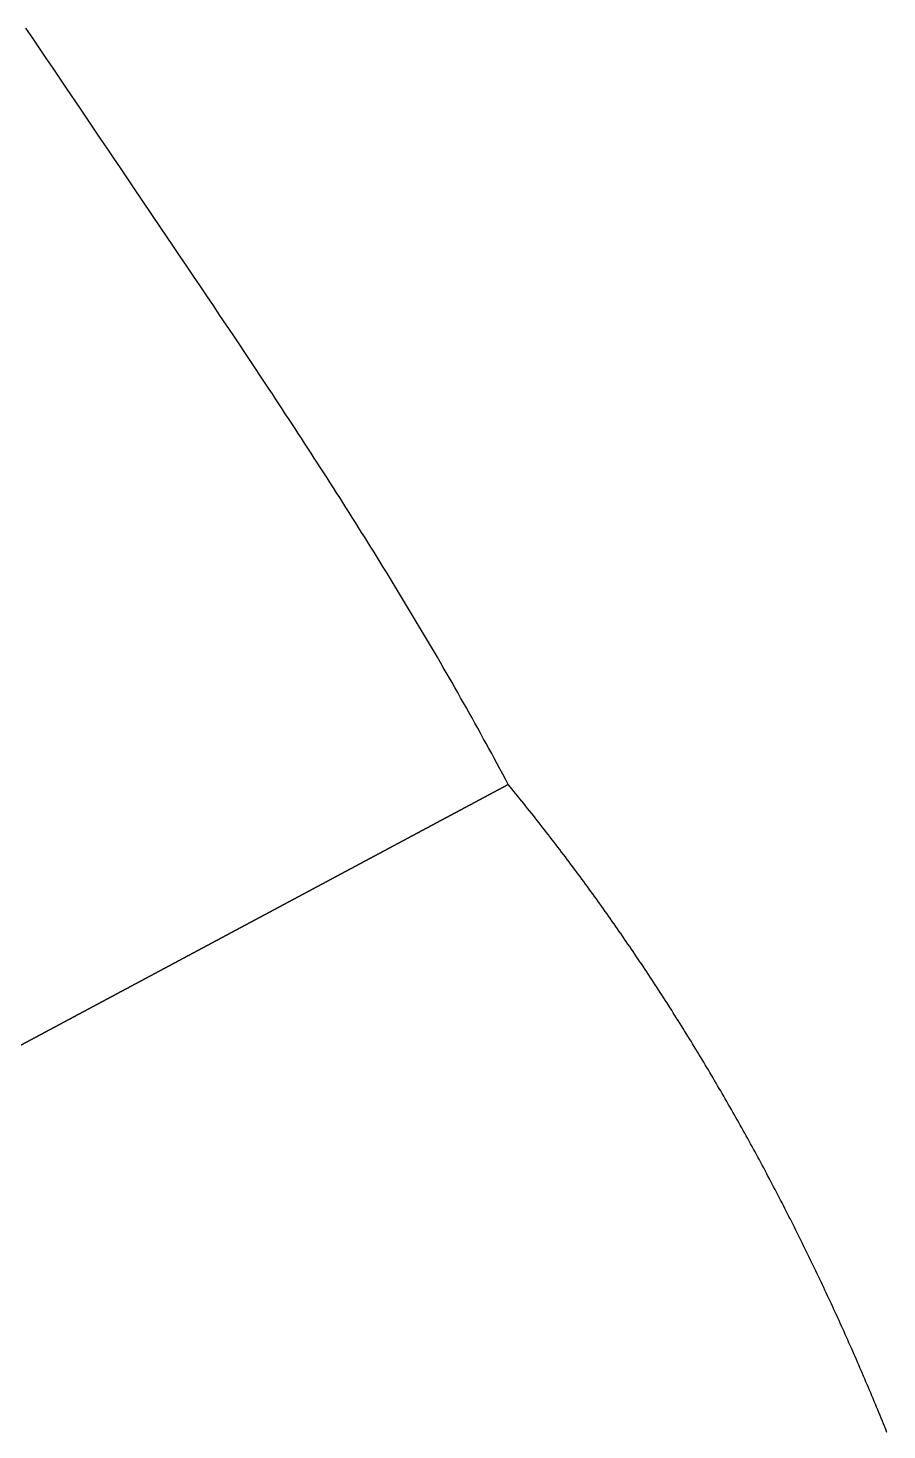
# Model space of a CAD drawing. Header units: millimetres. Extents: x 539514 to 908003, y -69769 to 203909.
# Drawn here: x 876777 to 899671, y 3058 to 40424 of the extents above; entities that cross this region are included whole.
import ezdxf

# ---------------------------------------------------------------- set-up
doc = ezdxf.new("R2010")
doc.units = ezdxf.units.MM
doc.layers.add('CLOSED_AREAS', color=7, linetype='Continuous')

msp = doc.modelspace()

# ---------------------------------------------------------------- linework, layer by layer
at = {"layer": 'CLOSED_AREAS'}
for points in [[(864505.494, 6857.766), (889573.155, 20266.049), (889500.812, 20402.777), (889428.197, 20539.388), (889355.314, 20675.885), (889282.164, 20812.268), (889208.75, 20948.539), (889135.074, 21084.698), (889061.137, 21220.747), (888986.944, 21356.687), (888912.495, 21492.519), (888837.793, 21628.244), (888762.841, 21763.864), (888687.639, 21899.379), (888612.192, 22034.791), (888536.501, 22170.101), (888460.568, 22305.31), (888384.396, 22440.419), (888307.987, 22575.43), (888231.343, 22710.343), (888154.466, 22845.159), (888077.359, 22979.881), (888000.024, 23114.509), (887922.463, 23249.043), (887844.679, 23383.486), (887766.673, 23517.838), (887688.448, 23652.101), (887610.007, 23786.276), (887531.352, 23920.364), (887452.484, 24054.365), (887373.406, 24188.282), (887294.121, 24322.115), (887214.63, 24455.866), (887134.936, 24589.535), (887055.042, 24723.124), (886974.949, 24856.635), (886894.659, 24990.067), (886814.176, 25123.422), (886733.501, 25256.703), (886652.636, 25389.908), (886571.584, 25523.041), (886490.347, 25656.101), (886408.928, 25789.09), (886327.328, 25922.01), (886245.55, 26054.861), (886163.596, 26187.644), (886081.469, 26320.361), (885999.17, 26453.013), (885916.703, 26585.601), (885834.068, 26718.126), (885751.269, 26850.59), (885668.308, 26982.993), (885585.186, 27115.336), (885501.907, 27247.622), (885418.473, 27379.85), (885334.885, 27512.022), (885251.147, 27644.139), (885167.26, 27776.203), (885083.226, 27908.215), (884999.049, 28040.175), (884914.729, 28172.085), (884830.27, 28303.945), (884745.674, 28435.758), (884660.943, 28567.525), (884576.079, 28699.246), (884491.084, 28830.922), (884405.962, 28962.555), (884320.713, 29094.146), (884235.341, 29225.697), (884149.847, 29357.207), (884064.234, 29488.679), (883978.504, 29620.113), (883892.66, 29751.511), (883806.703, 29882.874), (883720.636, 30014.203), (883634.462, 30145.499), (883548.182, 30276.764), (883461.798, 30407.998), (883375.314, 30539.202), (883288.731, 30670.379), (883202.051, 30801.528), (883115.278, 30932.651), (883028.412, 31063.75), (882941.457, 31194.825), (882854.414, 31325.877), (882767.287, 31456.908), (882680.076, 31587.919), (882592.785, 31718.912), (882417.97, 31980.843), (882242.86, 32242.713), (882067.473, 32504.53), (881891.827, 32766.303), (881715.941, 33028.042), (881539.832, 33289.756), (881363.519, 33551.454), (881187.02, 33813.146), (881010.353, 34074.839), (880833.536, 34336.545), (880656.587, 34598.272), (880302.367, 35121.825), (879593.145, 36169.591), (879238.433, 36693.952), (879061.116, 36956.284), (878883.848, 37218.729), (878703.639, 37485.742), (878523.479, 37752.857), (878163.218, 38287.297), (877802.891, 38821.854), (877622.649, 39089.114), (877442.325, 39356.33), (877261.899, 39623.478), (877081.348, 39890.532), (876900.65, 40157.469), (876719.784, 40424.263)], [(899671.2, 2994.097), (899640.781, 3069.343), (899610.285, 3144.554), (899579.712, 3219.728), (899549.061, 3294.867), (899518.333, 3369.969), (899487.527, 3445.036), (899456.643, 3520.066), (899425.682, 3595.06), (899394.643, 3670.017), (899363.526, 3744.938), (899332.33, 3819.823), (899301.057, 3894.67), (899269.705, 3969.481), (899238.275, 4044.255), (899206.767, 4118.993), (899175.18, 4193.693), (899143.514, 4268.356), (899111.77, 4342.982), (899079.946, 4417.57), (899048.044, 4492.121), (899016.063, 4566.635), (898984.003, 4641.111), (898951.863, 4715.549), (898919.644, 4789.95), (898887.346, 4864.312), (898854.968, 4938.637), (898822.51, 5012.924), (898789.973, 5087.172), (898757.356, 5161.383), (898724.659, 5235.555), (898691.882, 5309.688), (898659.025, 5383.783), (898626.088, 5457.84), (898593.071, 5531.858), (898559.973, 5605.837), (898526.795, 5679.777), (898493.536, 5753.678), (898460.196, 5827.54), (898426.776, 5901.363), (898393.275, 5975.147), (898359.692, 6048.891), (898326.029, 6122.596), (898292.285, 6196.262), (898258.459, 6269.888), (898224.552, 6343.474), (898190.564, 6417.02), (898156.494, 6490.527), (898122.342, 6563.993), (898088.109, 6637.42), (898053.794, 6710.806), (898019.396, 6784.152), (897984.917, 6857.458), (897950.356, 6930.723), (897915.713, 7003.948), (897880.987, 7077.132), (897846.179, 7150.275), (897811.288, 7223.378), (897776.315, 7296.44), (897741.259, 7369.461), (897706.12, 7442.44), (897670.898, 7515.379), (897635.594, 7588.276), (897600.206, 7661.132), (897564.735, 7733.946), (897529.181, 7806.719), (897493.543, 7879.451), (897457.822, 7952.14), (897422.018, 8024.788), (897386.13, 8097.394), (897350.158, 8169.958), (897314.102, 8242.48), (897277.962, 8314.96), (897241.738, 8387.397), (897205.43, 8459.792), (897169.038, 8532.145), (897132.561, 8604.455), (897096, 8676.722), (897059.355, 8748.947), (897022.625, 8821.129), (896985.81, 8893.268), (896948.91, 8965.363), (896911.926, 9037.416), (896874.856, 9109.426), (896837.701, 9181.392), (896800.462, 9253.315), (896763.136, 9325.195), (896725.726, 9397.031), (896688.23, 9468.823), (896650.648, 9540.572), (896612.981, 9612.277), (896575.228, 9683.938), (896537.389, 9755.555), (896499.464, 9827.128), (896461.453, 9898.656), (896423.355, 9970.14), (896385.172, 10041.58), (896346.902, 10112.976), (896308.546, 10184.327), (896270.103, 10255.633), (896231.574, 10326.895), (896192.957, 10398.111), (896154.254, 10469.283), (896115.464, 10540.41), (896076.587, 10611.491), (896037.623, 10682.528), (895998.572, 10753.519), (895959.433, 10824.465), (895920.207, 10895.365), (895880.893, 10966.22), (895841.492, 11037.029), (895802.003, 11107.792), (895762.427, 11178.509), (895722.762, 11249.181), (895683.009, 11319.806), (895643.169, 11390.386), (895603.24, 11460.919), (895563.222, 11531.406), (895523.117, 11601.846), (895482.923, 11672.24), (895442.64, 11742.588), (895402.269, 11812.888), (895361.809, 11883.142), (895321.26, 11953.349), (895280.622, 12023.51), (895239.895, 12093.623), (895199.079, 12163.689), (895158.174, 12233.707), (895117.179, 12303.679), (895076.095, 12373.603), (895034.921, 12443.479), (894993.658, 12513.308), (894952.305, 12583.09), (894910.862, 12652.823), (894869.329, 12722.509), (894827.707, 12792.147), (894785.994, 12861.736), (894744.191, 12931.278), (894702.297, 13000.771), (894660.313, 13070.216), (894618.239, 13139.613), (894576.074, 13208.961), (894533.819, 13278.26), (894491.472, 13347.511), (894449.035, 13416.713), (894406.507, 13485.866), (894363.887, 13554.97), (894321.177, 13624.025), (894278.375, 13693.031), (894235.482, 13761.988), (894192.497, 13830.895), (894149.421, 13899.753), (894106.253, 13968.561), (894062.994, 14037.32), (894019.642, 14106.029), (893976.199, 14174.689), (893932.664, 14243.298), (893889.036, 14311.858), (893845.316, 14380.367), (893801.504, 14448.826), (893757.6, 14517.235), (893713.603, 14585.594), (893669.513, 14653.902), (893625.33, 14722.16), (893581.055, 14790.367), (893536.687, 14858.523), (893492.226, 14926.629), (893447.672, 14994.684), (893403.024, 15062.687), (893358.284, 15130.64), (893313.45, 15198.542), (893268.522, 15266.392), (893223.501, 15334.191), (893178.386, 15401.938), (893133.177, 15469.634), (893087.875, 15537.278), (893042.478, 15604.871), (892996.988, 15672.412), (892951.403, 15739.9), (892905.724, 15807.337), (892859.951, 15874.722), (892814.083, 15942.055), (892768.121, 16009.335), (892722.064, 16076.563), (892675.912, 16143.739), (892629.666, 16210.862), (892583.324, 16277.932), (892536.888, 16344.95), (892490.356, 16411.914), (892443.729, 16478.826), (892397.007, 16545.685), (892350.19, 16612.491), (892303.277, 16679.244), (892256.268, 16745.943), (892209.164, 16812.589), (892161.963, 16879.181), (892114.667, 16945.72), (892067.275, 17012.206), (892019.787, 17078.637), (891972.203, 17145.015), (891924.522, 17211.339), (891876.745, 17277.609), (891828.872, 17343.824), (891780.902, 17409.986), (891732.835, 17476.093), (891684.672, 17542.146), (891636.411, 17608.145), (891588.054, 17674.088), (891539.6, 17739.978), (891491.048, 17805.812), (891442.4, 17871.592), (891393.654, 17937.316), (891344.81, 18002.986), (891295.869, 18068.601), (891246.83, 18134.16), (891197.694, 18199.664), (891148.46, 18265.113), (891099.128, 18330.506), (891049.698, 18395.843), (891000.169, 18461.125), (890950.543, 18526.352), (890900.818, 18591.522), (890850.995, 18656.636), (890801.073, 18721.695), (890751.053, 18786.697), (890700.934, 18851.643), (890650.717, 18916.533), (890600.4, 18981.366), (890549.984, 19046.143), (890499.47, 19110.863), (890448.856, 19175.527), (890398.143, 19240.134), (890347.331, 19304.684), (890296.419, 19369.177), (890245.407, 19433.613), (890194.296, 19497.992), (890143.085, 19562.314), (890091.775, 19626.578), (890040.364, 19690.785), (889988.853, 19754.935), (889937.242, 19819.026), (889885.531, 19883.061), (889833.72, 19947.037), (889781.808, 20010.956), (889729.796, 20074.816), (889677.683, 20138.619), (889625.469, 20202.363), (889573.155, 20266.049), (864505.494, 6857.766)]]:
    msp.add_lwpolyline(points, dxfattribs=at)

doc.saveas('drawing.dxf')
